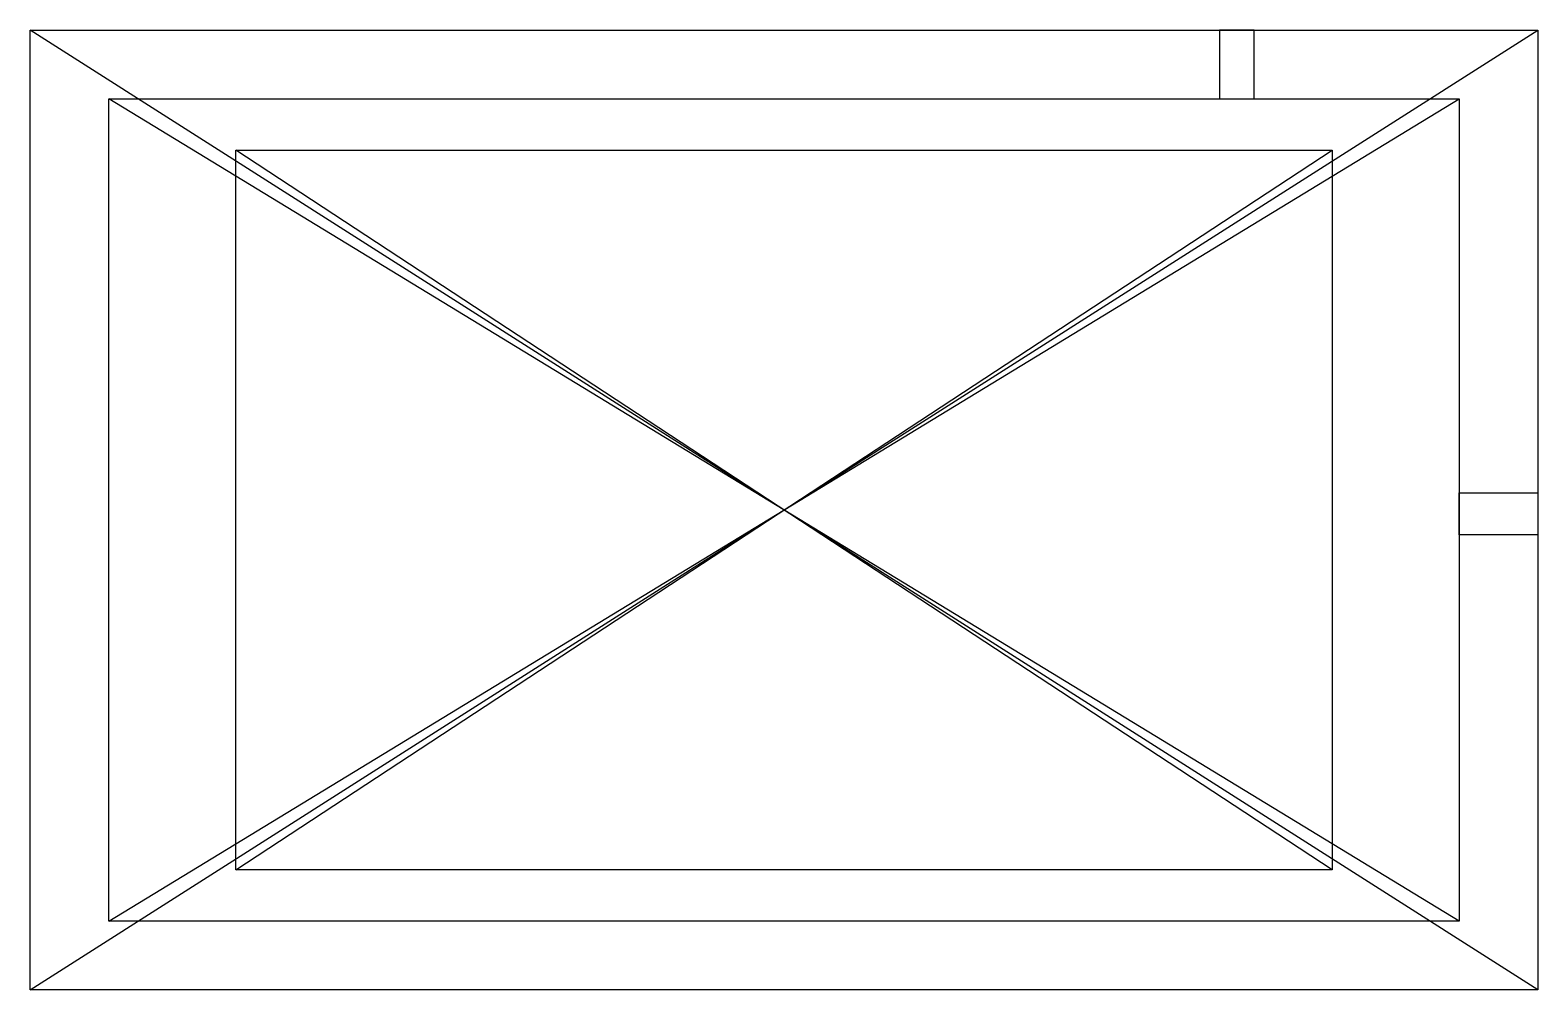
# Model space of a CAD drawing. Header units: centimetres. Extents: x -11 to 11, y -7 to 7.
import ezdxf

# ---------------------------------------------------------------- set-up
doc = ezdxf.new("R2010")
doc.units = ezdxf.units.CM
doc.header["$MEASUREMENT"] = 0
doc.layers.add('thermostat tablet enclosure v5_Sketch1', color=7, linetype='Continuous')

msp = doc.modelspace()

# ---------------------------------------------------------------- linework, layer by layer
at = {"layer": 'thermostat tablet enclosure v5_Sketch1'}
for p, q in [((-11, 7), (11, 7)), ((11, -7), (-11, 7)), ((-11, -7), (11, 7)), ((-11, -7), (-11, 7)), ((6.859, 7), (6.357, 7)), ((6.357, 7), (6.357, 6)), ((6.859, 6), (6.859, 7)), ((11, 7), (11, -7)), ((-9.85, -6), (9.85, 6)), ((9.85, -6), (-9.85, 6)), ((-9.85, -6), (-9.85, 6)), ((-9.85, 6), (9.85, 6)), ((6.357, 6), (6.859, 6)), ((9.85, 6), (9.85, -6)), ((8, -5.25), (-8, 5.25)), ((-8, 5.25), (8, 5.25)), ((-8, -5.25), (-8, 5.25)), ((-8, -5.25), (8, 5.25)), ((8, 5.25), (8, -5.25)), ((9.85, -0.36), (9.85, 0.249)), ((9.85, 0.249), (11, 0.249)), ((11, 0.249), (11, -0.36)), ((11, -0.36), (9.85, -0.36)), ((8, -5.25), (-8, -5.25)), ((9.85, -6), (-9.85, -6)), ((11, -7), (-11, -7))]:
    msp.add_line(p, q, dxfattribs=at)
msp.add_point((0, 0), dxfattribs=at)
msp.add_point((0, 0), dxfattribs=at)
msp.add_point((0, 0), dxfattribs=at)
msp.add_point((0, 0), dxfattribs=at)

doc.saveas('drawing.dxf')
